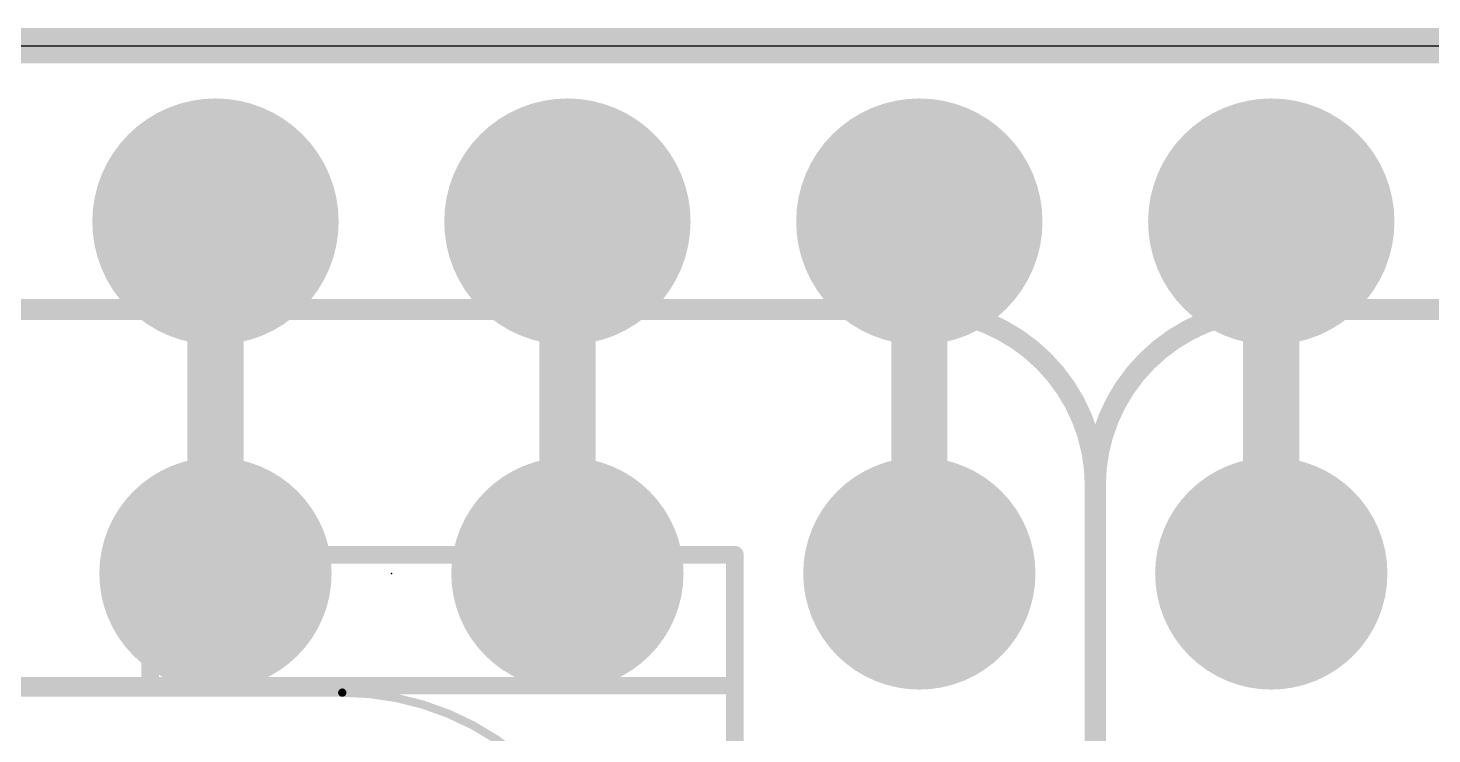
# Model space of a CAD drawing. Extents: x -0.1 to 50.9, y -0.1 to 23.
# Drawn here: x 17.7 to 27.83, y 17.89 to 22.99 of the extents above; entities that cross this region are included whole.
import ezdxf

# ---------------------------------------------------------------- set-up
doc = ezdxf.new("R2010")
doc.units = 0
for name, color, linetype in [('1', 12, 'CONTINUOUS'), ('16', 5, 'CONTINUOUS'), ('17', 110, 'CONTINUOUS'), ('20', 53, 'CONTINUOUS'), ('21', 40, 'CONTINUOUS'), ('22', 6, 'CONTINUOUS'), ('24', 6, 'CONTINUOUS')]:
    doc.layers.add(name, color=color, linetype=linetype)

# ---------------------------------------------------------------- blocks, each defined once
blk = doc.blocks.new('ROUNDP')
at = {"const_width": 0.5}
blk.add_lwpolyline([(0, -0.25, 1), (0, 0.25, 1), (0, -0.25)], format="xyb", dxfattribs=at)

msp = doc.modelspace()

# ---------------------------------------------------------------- linework, layer by layer
at = {"layer": '1'}
for points, const_width in [([(50.8, 22.86), (0, 22.86)], 0.254), ([(19.05, 19.05), (19.05, 21.59)], 0.4064), ([(21.59, 21.59), (21.59, 19.05)], 0.4064), ([(24.13, 19.05), (24.13, 21.59)], 0.4064), ([(26.67, 21.59), (26.67, 19.05)], 0.4064)]:
    msp.add_lwpolyline(points, dxfattribs=dict(at, const_width=const_width))
at = {"layer": '1', "const_width": 0.2032}
for points in [[(19.1516, 21.59, 1), (18.9484, 21.59)], [(21.6916, 21.59, 1), (21.4884, 21.59)], [(24.2316, 21.59, 1), (24.0284, 21.59)], [(26.7716, 21.59, 1), (26.5684, 21.59)], [(18.9484, 19.05, 1), (19.1516, 19.05)], [(21.4884, 19.05, 1), (21.6916, 19.05)], [(24.0284, 19.05, 1), (24.2316, 19.05)], [(26.5684, 19.05, 1), (26.7716, 19.05)]]:
    msp.add_lwpolyline(points, format="xyb", dxfattribs=at)
at = {"layer": '16', "const_width": 0.254}
msp.add_lwpolyline([(50.8, 22.86), (0, 22.86)], dxfattribs=at)
at = {"layer": '20'}
msp.add_line((2.54, 22.86), (37.973, 22.86), dxfattribs=at)
at = {"layer": '21', "const_width": 0.06}
msp.add_lwpolyline([(11.05, 18.19), (19.965, 18.19)], dxfattribs=at)
at = {"layer": '21'}
for points, const_width in [([(21.965, 16.19, 0.4142), (19.965, 18.19)], 0.06), ([(19.965, 18.205, 1), (19.965, 18.175)], 0.03), ([(19.965, 18.175, 1), (19.965, 18.205)], 0.03)]:
    msp.add_lwpolyline(points, format="xyb", dxfattribs=dict(at, const_width=const_width))
at = {"layer": '22'}
for points, const_width in [([(24.13, 20.955), (7.62, 20.955)], 0.1524), ([(43.18, 20.955), (26.67, 20.955)], 0.1524), ([(25.4, 19.685), (25.4, 3.175)], 0.1524), ([(25.4, 3.175), (25.4, 19.685)], 0.1524), ([(18.578, 18.24), (18.578, 19.185)], 0.127), ([(18.587, 19.185), (22.799, 19.185)], 0.127), ([(22.799, 19.185), (22.799, 4.899)], 0.127), ([(13.169, 18.24), (18.578, 18.24)], 0.127), ([(18.578, 18.24), (22.793, 18.24)], 0.127), ([(22.793, 18.24), (22.793, 18.237)], 0.127)]:
    msp.add_lwpolyline(points, dxfattribs=dict(at, const_width=const_width))
for points, const_width in [([(25.4, 19.685, 0.4142), (24.13, 20.955)], 0.1524), ([(24.13, 20.9931, 1), (24.13, 20.9169)], 0.0762), ([(24.13, 20.9169, 1), (24.13, 20.9931)], 0.0762), ([(26.67, 20.955, 0.4142), (25.4, 19.685)], 0.1524), ([(26.67, 20.9931, 1), (26.67, 20.9169)], 0.0762), ([(26.67, 20.9169, 1), (26.67, 20.9931)], 0.0762), ([(25.4381, 19.685, 1), (25.3619, 19.685)], 0.0762), ([(25.4381, 19.685, 1), (25.3619, 19.685)], 0.0762), ([(25.3619, 19.685, 1), (25.4381, 19.685)], 0.0762), ([(25.3619, 19.685, 1), (25.4381, 19.685)], 0.0762), ([(18.6097, 19.185, 1), (18.5463, 19.185)], 0.0635), ([(18.587, 19.2168, 1), (18.587, 19.1533)], 0.0635), ([(22.8307, 19.185, 1), (22.7673, 19.185)], 0.0635), ([(22.799, 19.1533, 1), (22.799, 19.2168)], 0.0635), ([(18.578, 18.2718, 1), (18.578, 18.2083)], 0.0635), ([(18.5463, 18.24, 1), (18.6097, 18.24)], 0.0635), ([(18.578, 18.2083, 1), (18.578, 18.2718)], 0.0635), ([(22.8248, 18.24, 1), (22.7613, 18.24)], 0.0635), ([(22.7613, 18.237, 1), (22.8248, 18.237)], 0.0635), ([(22.793, 18.2083, 1), (22.793, 18.2718)], 0.0635)]:
    msp.add_lwpolyline(points, format="xyb", dxfattribs=dict(at, const_width=const_width))
at = {"layer": '24'}
msp.add_point((20.32, 19.05), dxfattribs=at)

# ---------------------------------------------------------------- block references
at = {"layer": '17'}
for p, xscale, yscale, rotation in [((19.05, 21.59), 1.778, 1.778, 180), ((19.05, 21.59), 1.778, 1.778, 180), ((21.59, 21.59), 1.778, 1.778, 180), ((21.59, 21.59), 1.778, 1.778, 180), ((24.13, 21.59), 1.778, 1.778, 180), ((24.13, 21.59), 1.778, 1.778, 180), ((26.67, 21.59), 1.778, 1.778, 180), ((26.67, 21.59), 1.778, 1.778, 180), ((19.05, 19.05), 1.6764, 1.6764, 90), ((19.05, 19.05), 1.6764, 1.6764, 90), ((21.59, 19.05), 1.6764, 1.6764, 90), ((21.59, 19.05), 1.6764, 1.6764, 90), ((24.13, 19.05), 1.6764, 1.6764, 90), ((24.13, 19.05), 1.6764, 1.6764, 90), ((26.67, 19.05), 1.6764, 1.6764, 90), ((26.67, 19.05), 1.6764, 1.6764, 90)]:
    msp.add_blockref('ROUNDP', p, dxfattribs=dict(at, xscale=xscale, yscale=yscale, rotation=rotation))

doc.saveas('drawing.dxf')
